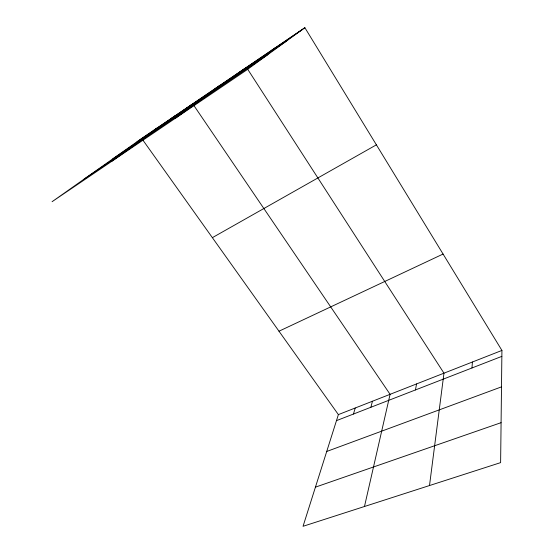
<?xml version="1.0" encoding="UTF-8"?>
<svg xmlns="http://www.w3.org/2000/svg" width="554" height="554" viewBox="0 0 554 554"><rect width="100%" height="100%" fill="white"/><g stroke="black" fill="none" stroke-linecap="round" stroke-linejoin="round"><path stroke-width="0.83" d="M501.924 350.433L500.622 462.625L303.045 526.3L338.383 414.607L501.924 350.433L304.873 27.7L141.713 138.458L52.076 201.704L246.779 69.942L304.873 27.7M471.98 367.974L472.41 362.011M429.509 485.546L443.969 373.174L246.461 67.353L175.59 118.12M415.465 389.947L416.546 383.936M364.477 506.501L390.085 394.316L192.737 103.827L111.589 161.429M370.875 407.273L372.44 401.241M353.466 414.039L355.211 408M271.716 50.345L275.047 47.949M215.091 88.778L219.052 85.96M170.867 118.798L175.265 115.682M153.7 130.446L158.264 127.226M136.997 141.789L301.916 29.854M112.704 158.929L286.494 41.065M84.104 179.108L267.984 54.527M212.369 237.666L376.395 144.836M278.987 331.209L443.075 254.051M336.472 420.645L501.855 356.361M326.715 451.475L501.502 386.865M315.434 487.146L501.086 422.674M142.703 139.843L338.383 414.607"/></g></svg>
